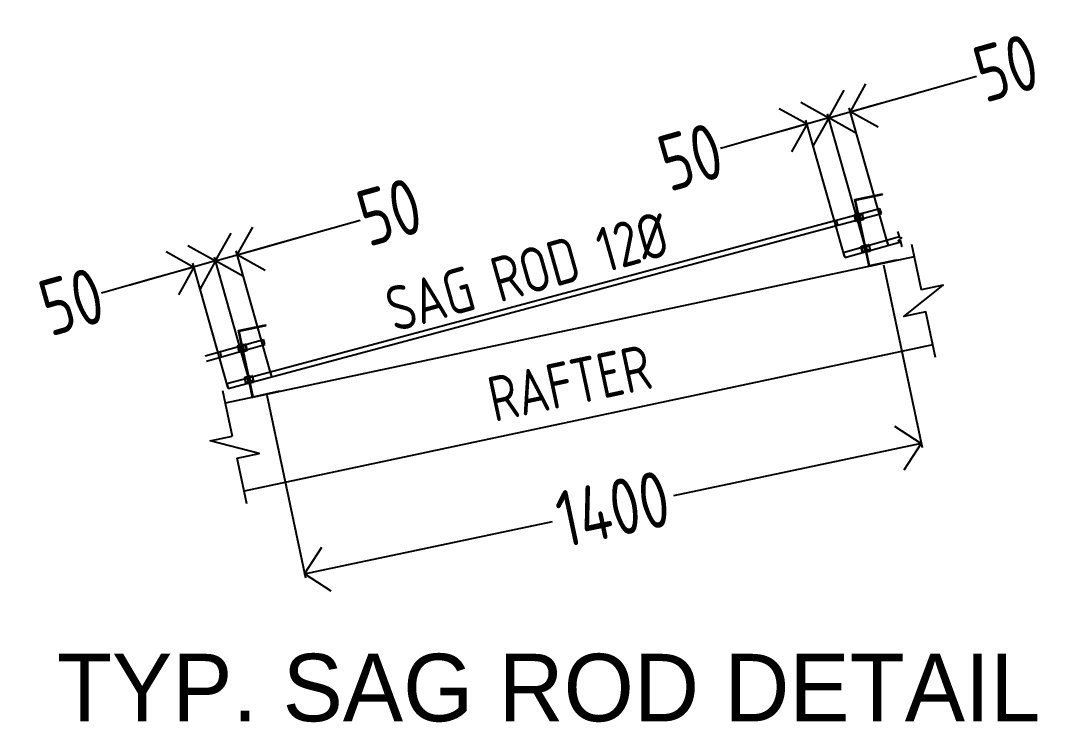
# Model space of a CAD drawing. Header units: millimetres. Extents: x 3470347 to 5996549, y -3470518 to 17149644.
# Drawn here: x 4385058 to 4389663, y 7128398 to 7131516 of the extents above; entities that cross this region are included whole.
import ezdxf

# ---------------------------------------------------------------- set-up
doc = ezdxf.new("R2010")
doc.units = ezdxf.units.MM
doc.header["$MEASUREMENT"] = 0
doc.header["$PDMODE"] = 35
doc.header["$PDSIZE"] = -5
doc.layers.get('0').update_dxf_attribs({"linetype": 'CONTINUOUS', "lineweight": 25})
doc.layers.get('DEFPOINTS').update_dxf_attribs({"linetype": 'CONTINUOUS', "lineweight": 25})
doc.layers.add('BOLT', color=1, linetype='CONTINUOUS')
doc.layers.add('lintel', color=2, linetype='CONTINUOUS')
doc.layers.add('rRCC 2', color=40, linetype='CONTINUOUS', lineweight=15)
doc.layers.add('rREINF 1', color=1, linetype='CONTINUOUS', lineweight=25)
doc.styles.add('DIM', font='geniso.shx', dxfattribs={"width": 0.85})
doc.styles.get("Standard").update_dxf_attribs({"font": ''})
doc.styles.get('Standard').set_extended_font_data('AR CENA')
doc.dimstyles.new('ST-50', dxfattribs={"dimscale": 100, "dimtxt": 2.5, "dimasz": 2, "dimexe": 0.18, "dimexo": 0.0625, "dimgap": 0.2, "dimtad": 0, "dimdec": 0, "dimlfac": 0.5, "dimzin": 0, "dimdsep": 46, "dimtxsty": 'DIM', "dimblk": 'OPEN90', "dimcen": 0.09, "dimclrd": 256, "dimclrt": 7, "dimadec": 0, "dimazin": 0, "dimtfac": 1, "dimtdec": 0, "dimtofl": 0, "dimtmove": 0, "dimatfit": 3, "dimldrblk": 'OPEN90', "dimfxl": 1, "dimtolj": 1, "dimtzin": 0, "dimlwd": -1, "dimarcsym": 0})

# ---------------------------------------------------------------- blocks, each defined once
blk = doc.blocks.new('A$C4A123B772', base_point=(140.132, 130.52))
at = {"layer": 'BOLT'}
for p, q in [((140.123, 130.634), (140.118, 130.634)), ((140.019, 130.424), (140.019, 130.612)), ((140.019, 130.595), (140.019, 130.442)), ((140.019, 130.441), (140.019, 130.594)), ((140.019, 130.583), (140.019, 130.583)), ((140.019, 130.578), (140.02, 130.581)), ((140.019, 130.574), (140.021, 130.58)), ((140.019, 130.569), (140.021, 130.579)), ((140.019, 130.467), (140.021, 130.457)), ((140.019, 130.462), (140.021, 130.456)), ((140.019, 130.458), (140.02, 130.455)), ((140.019, 130.453), (140.019, 130.453)), ((140.021, 130.573), (140.022, 130.578)), ((140.021, 130.463), (140.022, 130.458)), ((140.023, 130.574), (140.023, 130.577)), ((140.023, 130.462), (140.023, 130.459)), ((140.024, 130.575), (140.025, 130.576)), ((140.024, 130.461), (140.025, 130.459)), ((140.025, 130.575), (140.026, 130.576)), ((140.025, 130.46), (140.026, 130.46)), ((140.027, 130.576), (140.027, 130.576)), ((140.027, 130.46), (140.027, 130.46)), ((140.1, 130.621), (140.028, 130.621)), ((140.028, 130.576), (140.1, 130.576)), ((140.028, 130.46), (140.1, 130.46)), ((140.1, 130.415), (140.028, 130.415)), ((140.102, 130.576), (140.102, 130.576)), ((140.102, 130.46), (140.102, 130.46)), ((140.103, 130.575), (140.103, 130.576)), ((140.103, 130.46), (140.103, 130.46)), ((140.104, 130.575), (140.104, 130.576)), ((140.104, 130.461), (140.104, 130.459)), ((140.106, 130.574), (140.105, 130.577)), ((140.106, 130.462), (140.105, 130.459)), ((140.107, 130.573), (140.106, 130.578)), ((140.107, 130.463), (140.106, 130.458)), ((140.109, 130.569), (140.107, 130.579)), ((140.109, 130.467), (140.107, 130.457)), ((140.109, 130.574), (140.108, 130.58)), ((140.109, 130.462), (140.108, 130.456)), ((140.109, 130.625), (140.109, 130.416)), ((140.109, 130.595), (140.109, 130.442)), ((140.109, 130.583), (140.109, 130.583)), ((140.109, 130.578), (140.109, 130.581)), ((140.109, 130.458), (140.109, 130.455)), ((140.109, 130.453), (140.109, 130.453)), ((140.118, 130.407), (140.123, 130.407)), ((140.132, 130.416), (140.132, 130.625))]:
    blk.add_line(p, q, dxfattribs=at)
for centre, start, end in [((140.118, 130.625), 90, 180), ((140.123, 130.625), 360, 90), ((140.028, 130.612), 90, 180), ((140.028, 130.585), 180, 270), ((140.028, 130.585), 180, 270), ((140.028, 130.567), 90, 180), ((140.028, 130.567), 90, 180), ((140.028, 130.469), 180, 270), ((140.028, 130.469), 180, 270), ((140.028, 130.451), 90, 180), ((140.028, 130.451), 90, 180), ((140.028, 130.424), 180, 270), ((140.1, 130.612), 0, 90), ((140.1, 130.585), 270, 360), ((140.1, 130.567), 0, 90), ((140.1, 130.469), 270, 360), ((140.1, 130.451), 0, 90), ((140.1, 130.424), 270, 360), ((140.118, 130.416), 180, 270), ((140.123, 130.416), 270, 360)]:
    blk.add_arc(centre, 0.00905, start, end, dxfattribs=at)
blk = doc.blocks.new('_Open90')
at = {"color": 0, "linetype": 'ByBlock', "lineweight": -2}
for p, q in [((-0.5, 0.5), (0, 0)), ((0, 0), (-1, 0)), ((0, 0), (-0.5, -0.5))]:
    blk.add_line(p, q, dxfattribs=at)
blk = doc.blocks.new('*D371')
at = {"layer": 'DEFPOINTS', "color": 0}
for p in [(4388889.6, 7130437.1), (4386150.1, 7129857.9), (4389058.8, 7129636.9)]:
    blk.add_point(p, dxfattribs=at)
at = {"layer": 'rREINF 1', "color": 0, "linetype": 'ByBlock', "lineweight": -2}
for p, q in [((4388890.9, 7130431), (4389062.5, 7129619.2)), ((4386151.4, 7129851.7), (4386323, 7129040))]:
    blk.add_line(p, q, dxfattribs=at)
at = {"layer": 'rREINF 1', "linetype": 'ByBlock'}
for p, q in [((4388863.1, 7129595.5), (4387958.2, 7129404.1)), ((4386515, 7129099), (4387419.9, 7129290.3))]:
    blk.add_line(p, q, dxfattribs=at)
at = {"layer": 'rREINF 1', "xscale": 200, "yscale": 200, "zscale": 200}
for p, rotation in [((4389058.8, 7129636.9), 11.93861168844811), ((4386319.3, 7129057.6), 191.9386116884481)]:
    blk.add_blockref('_Open90', p, dxfattribs=dict(at, rotation=rotation))
at = {"layer": 'rREINF 1', "color": 7, "insert": (4387689, 7129347.2), "char_height": 250, "attachment_point": 5, "rotation": 11.9386, "style": 'DIM'}
blk.add_mtext('\\A1;1400', dxfattribs=at)
blk = doc.blocks.new('*D372')
at = {"layer": 'DEFPOINTS', "color": 0}
for p in [(4385924, 7130448.4), (4386076.3, 7129908.4), (4385980, 7129881.2)]:
    blk.add_point(p, dxfattribs=at)
at = {"layer": 'rREINF 1', "linetype": 'ByBlock'}
for p, q in [((4386116.5, 7130502.6), (4386309, 7130556.9)), ((4385635.3, 7130366.9), (4385416.8, 7130305.3))]:
    blk.add_line(p, q, dxfattribs=at)
at = {"layer": 'rREINF 1', "color": 0, "linetype": 'ByBlock', "lineweight": -2}
for p, q in [((4386074.6, 7129914.4), (4385919.1, 7130465.7)), ((4385978.4, 7129887.2), (4385822.9, 7130438.5))]:
    blk.add_line(p, q, dxfattribs=at)
at = {"layer": 'rREINF 1', "xscale": 200, "yscale": 200, "zscale": 200}
for p, rotation in [((4385924, 7130448.4), 195.7496413957249), ((4385827.8, 7130421.2), 15.74964139572495)]:
    blk.add_blockref('_Open90', p, dxfattribs=dict(at, rotation=rotation))
at = {"layer": 'rREINF 1', "color": 7, "insert": (4385284.9, 7130268.1), "char_height": 250, "attachment_point": 5, "rotation": 15.7496, "style": 'DIM'}
blk.add_mtext('\\A1;50', dxfattribs=at)
blk = doc.blocks.new('*D373')
at = {"layer": 'DEFPOINTS', "color": 0}
for p in [(4385924, 7130448.4), (4386076.3, 7129908.4), (4386172.5, 7129935.5)]:
    blk.add_point(p, dxfattribs=at)
at = {"layer": 'rREINF 1', "linetype": 'ByBlock'}
for p, q in [((4386212.7, 7130529.8), (4386565.6, 7130629.3)), ((4385731.5, 7130394.1), (4385539, 7130339.8))]:
    blk.add_line(p, q, dxfattribs=at)
at = {"layer": 'rREINF 1', "color": 0, "linetype": 'ByBlock', "lineweight": -2}
for p, q in [((4386170.8, 7129941.5), (4386015.4, 7130492.8)), ((4386074.6, 7129914.4), (4385919.1, 7130465.7))]:
    blk.add_line(p, q, dxfattribs=at)
at = {"layer": 'rREINF 1', "xscale": 200, "yscale": 200, "zscale": 200}
for p, rotation in [((4386020.2, 7130475.5), 195.7496413962386), ((4385924, 7130448.4), 15.74964139623853)]:
    blk.add_blockref('_Open90', p, dxfattribs=dict(at, rotation=rotation))
at = {"layer": 'rREINF 1', "color": 7, "insert": (4386697.4, 7130666.5), "char_height": 250, "attachment_point": 5, "rotation": 15.7496, "style": 'DIM'}
blk.add_mtext('\\A1;50', dxfattribs=at)
blk = doc.blocks.new('*D374')
at = {"layer": 'DEFPOINTS', "color": 0}
for p in [(4388647.7, 7131084), (4388718.9, 7130463.4), (4388815.1, 7130490.5)]:
    blk.add_point(p, dxfattribs=at)
at = {"layer": 'rREINF 1', "linetype": 'ByBlock'}
for p, q in [((4388840.2, 7131138.3), (4389032.7, 7131192.6)), ((4388359, 7131002.6), (4388166.5, 7130948.3))]:
    blk.add_line(p, q, dxfattribs=at)
at = {"layer": 'rREINF 1', "color": 0, "linetype": 'ByBlock', "lineweight": -2}
for p, q in [((4388813.4, 7130496.5), (4388642.8, 7131101.3)), ((4388717.2, 7130469.4), (4388546.6, 7131074.2))]:
    blk.add_line(p, q, dxfattribs=at)
at = {"layer": 'rREINF 1', "xscale": 200, "yscale": 200, "zscale": 200}
for p, rotation in [((4388647.7, 7131084), 195.7496413957249), ((4388551.5, 7131056.9), 15.74964139572495)]:
    blk.add_blockref('_Open90', p, dxfattribs=dict(at, rotation=rotation))
at = {"layer": 'rREINF 1', "color": 7, "insert": (4388034.7, 7130911.1), "char_height": 250, "attachment_point": 5, "rotation": 15.7496, "style": 'DIM'}
blk.add_mtext('\\A1;50', dxfattribs=at)
blk = doc.blocks.new('*D375')
at = {"layer": 'DEFPOINTS', "color": 0}
for p in [(4388647.7, 7131084), (4388911.4, 7130517.7), (4388815.1, 7130490.5)]:
    blk.add_point(p, dxfattribs=at)
at = {"layer": 'rREINF 1', "linetype": 'ByBlock'}
for p, q in [((4388936.5, 7131165.4), (4389304.4, 7131269.2)), ((4388455.2, 7131029.7), (4388262.7, 7130975.4))]:
    blk.add_line(p, q, dxfattribs=at)
at = {"layer": 'rREINF 1', "color": 0, "linetype": 'ByBlock', "lineweight": -2}
for p, q in [((4388813.4, 7130496.5), (4388642.8, 7131101.3)), ((4388909.7, 7130523.7), (4388739.1, 7131128.5))]:
    blk.add_line(p, q, dxfattribs=at)
at = {"layer": 'rREINF 1', "xscale": 200, "yscale": 200, "zscale": 200}
for p, rotation in [((4388744, 7131111.2), 195.7496413962386), ((4388647.7, 7131084), 15.74964139623853)]:
    blk.add_blockref('_Open90', p, dxfattribs=dict(at, rotation=rotation))
at = {"layer": 'rREINF 1', "color": 7, "insert": (4389436.2, 7131306.4), "char_height": 250, "attachment_point": 5, "rotation": 15.7496, "style": 'DIM'}
blk.add_mtext('\\A1;50', dxfattribs=at)

msp = doc.modelspace()

# ---------------------------------------------------------------- linework, layer by layer
at = {"linetype": 'ByBlock', "lineweight": -2}
for p, q in [((4389026.67, 7130466.22), (4385967.02, 7129815.88)), ((4389109.83, 7130074.97), (4386050.19, 7129424.62))]:
    msp.add_line(p, q, dxfattribs=at)
for points in [[(4389014.76, 7130522.27), (4389026.67, 7130466.22), (4389057.86, 7130319.5)], [(4389121.75, 7130018.92), (4389109.83, 7130074.97), (4389078.65, 7130221.69), (4388980.83, 7130200.9), (4389155.67, 7130340.29), (4389057.86, 7130319.5)], [(4385955.11, 7129871.92), (4385967.02, 7129815.88), (4385998.21, 7129669.15)], [(4386062.1, 7129368.57), (4386050.19, 7129424.62), (4386019, 7129571.34), (4386116.82, 7129592.13), (4385900.4, 7129648.36), (4385998.21, 7129669.15)]]:
    msp.add_lwpolyline(points, dxfattribs=at)
at = {"layer": 'lintel', "color": 1, "linetype": 'ByBlock'}
for p, q in [((4388763.75, 7130721.13), (4388886.02, 7130747.12)), ((4388826.96, 7130423.77), (4388763.75, 7130721.13)), ((4388949.23, 7130449.76), (4388826.96, 7130423.77)), ((4388829.27, 7130427.33), (4388948.6, 7130452.7)), ((4386147.83, 7130162.03), (4386147.21, 7130164.97)), ((4386090.45, 7129845.18), (4386209.79, 7129870.54)), ((4386209.79, 7129870.54), (4386210.41, 7129867.61))]:
    msp.add_line(p, q, dxfattribs=at)
at = {"layer": 'lintel', "color": 7, "linetype": 'ByBlock'}
for p, q in [((4385973.53, 7129904.31), (4388874.86, 7130681.79)), ((4388881.38, 7130658.69), (4388874.86, 7130681.79)), ((4385980.05, 7129881.22), (4388881.38, 7130658.69)), ((4388688.88, 7130604.4), (4388682.37, 7130627.5)), ((4388712.35, 7130486.47), (4388961.35, 7130556.69)), ((4388904.84, 7130540.75), (4388911.35, 7130517.66)), ((4388963.25, 7130549.95), (4388972.87, 7130552.67)), ((4388718.86, 7130463.37), (4388967.86, 7130533.59)), ((4388712.35, 7130486.47), (4388718.86, 7130463.37)), ((4385877.19, 7130026.63), (4386136.05, 7130099.63)), ((4385883.71, 7130003.53), (4386142.56, 7130076.53)), ((4386142.56, 7130076.53), (4386136.05, 7130099.63)), ((4385950.07, 7130022.25), (4385943.56, 7130045.35)), ((4386166.03, 7129958.6), (4386172.54, 7129935.5)), ((4385973.53, 7129904.31), (4385980.05, 7129881.22))]:
    msp.add_line(p, q, dxfattribs=at)
at = {"layer": 'lintel', "color": 1, "linetype": 'ByBlock'}
for points in [[(4388829.27, 7130427.33), (4388767.31, 7130718.82), (4388886.64, 7130744.19)], [(4388886.64, 7130744.19), (4388886.02, 7130747.12)], [(4388949.23, 7130449.76), (4388948.6, 7130452.7)], [(4386210.41, 7129867.61), (4386088.14, 7129841.62), (4386024.94, 7130138.98), (4386147.21, 7130164.97)], [(4386090.45, 7129845.18), (4386028.5, 7130136.67), (4386147.83, 7130162.03)]]:
    msp.add_lwpolyline(points, dxfattribs=at)
at = {"layer": 'lintel', "color": 7, "linetype": 'ByBlock'}
for points in [[(4388963.25, 7130549.95), (4388961.35, 7130556.69), (4388954.83, 7130579.79)], [(4388972.87, 7130552.67), (4388956.34, 7130537.61), (4388965.96, 7130540.33)], [(4388974.37, 7130510.49), (4388967.86, 7130533.59), (4388965.96, 7130540.33)]]:
    msp.add_lwpolyline(points, dxfattribs=at)

# ---------------------------------------------------------------- block references
at = {"linetype": 'ByBlock', "lineweight": -2}
for p, xscale, yscale, zscale, rotation in [((4388780.31, 7130643.25), 141.3505689484567, 141.3505689484567, 141.3505689484567, 12.00000000104563), ((4388783.35, 7130643.51), -141.3505689484566, 141.3505689484567, 141.3505689484567, 12.00000000077948), ((4388810.4, 7130501.65), -141.3505689484567, 141.3505689484566, 141.3505689484566, 191.9999999987249), ((4388810.4, 7130501.65), -141.3505689484567, 141.3505689484566, 141.3505689484566, 191.9999999987249), ((4388813.29, 7130502.66), 141.3505689484567, 141.3505689484567, 141.3505689484567, 191.999999998991), ((4388813.29, 7130502.66), 141.3505689484567, 141.3505689484567, 141.3505689484567, 191.999999998991), ((4386041.49, 7130061.1), 141.3505689484567, 141.3505689484567, 141.3505689484567, 12.00000000104563), ((4386041.49, 7130061.1), 141.3505689484567, 141.3505689484567, 141.3505689484567, 12.00000000104563), ((4386044.54, 7130061.36), -141.3505689484566, 141.3505689484567, 141.3505689484567, 12.00000000077948), ((4386044.54, 7130061.36), -141.3505689484566, 141.3505689484567, 141.3505689484567, 12.00000000077948), ((4386074.48, 7129920.5), 141.3505689484567, 141.3505689484567, 141.3505689484567, 191.999999998991), ((4386071.59, 7129919.5), -141.3505689484567, 141.3505689484566, 141.3505689484566, 191.9999999987249)]:
    msp.add_blockref('A$C4A123B772', p, dxfattribs=dict(at, xscale=xscale, yscale=yscale, zscale=zscale, rotation=rotation))

# ---------------------------------------------------------------- texts
at = {"layer": 'lintel', "color": 7, "linetype": 'ByBlock', "char_height": 200, "attachment_point": 4, "style": 'DIM'}
for s, insert, rotation in [('SAG ROD 12%%C', (4386690.54, 7130226.84), 15.74964), ('RAFTER ', (4387140.32, 7129830.16), 12)]:
    msp.add_mtext(s, dxfattribs=dict(at, insert=insert, rotation=rotation))
at = {"layer": 'rRCC 2'}
msp.add_text('TYP. SAG ROD DETAIL', height=300, dxfattribs=at).set_placement((4385218.56, 7128402.64))

# ---------------------------------------------------------------- dimensions: what is measured, and where the dimension line sits
at = {"layer": 'rREINF 1', "color": 1, "linetype": 'ByBlock'}
for base, p1, p2, angle, picture, middle in [((4388647.73, 7131084.02), (4388911.35, 7130517.66), (4388815.11, 7130490.51), 195.74964, '*D375', (4389436.2, 7131306.39)), ((4388647.73, 7131084.02), (4388718.86, 7130463.37), (4388815.11, 7130490.51), 15.74964, '*D374', (4388034.68, 7130911.12)), ((4385924, 7130448.35), (4386172.54, 7129935.5), (4386076.29, 7129908.36), 195.74964, '*D373', (4386697.39, 7130666.47)), ((4385924, 7130448.35), (4385980.05, 7129881.22), (4386076.29, 7129908.36), 15.74964, '*D372', (4385284.95, 7130268.13))]:
    dim = msp.add_linear_dim(base=base, p1=p1, p2=p2, angle=angle, dimstyle='ST-50', override={"dimblk": 'Open90'}, dxfattribs=at)
    dim.commit()
    dim.dimension.update_dxf_attribs({"geometry": picture, "text_midpoint": middle, "dimtype": 161})
dim = msp.add_aligned_dim(p1=(4386150.12, 7129857.86), p2=(4388889.56, 7130437.08), distance=-817.92, dimstyle='ST-50', override={"dimtxsty": 'DIM', "dimblk": 'Open90'}, dxfattribs=at)
dim.commit()
dim.dimension.update_dxf_attribs({"geometry": '*D371', "text_midpoint": (4387689.04, 7129347.24)})

doc.saveas('drawing.dxf')
